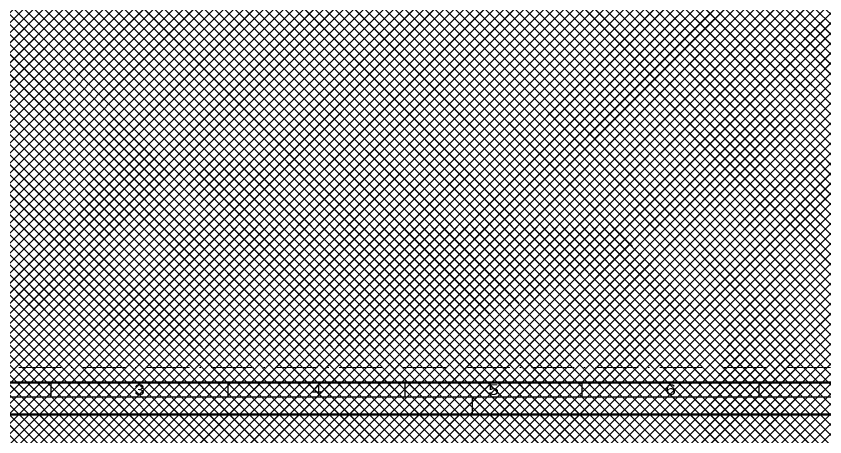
# Model space of a CAD drawing. Header units: millimetres. Extents: x -1229 to 0, y -242 to 851.
# Drawn here: x -1103.8 to -875.5, y -6.3 to 112.4 of the extents above; entities that cross this region are included whole.
import ezdxf
from ezdxf.enums import TextEntityAlignment as Align

# ---------------------------------------------------------------- set-up
doc = ezdxf.new("R2010")
doc.units = ezdxf.units.MM
doc.linetypes.add('ACAD_ISO10W100', pattern=[18, 12, -3, 0, -3])
for name, color, linetype, lineweight in [('S05_EPDM_Contorno', 31, 'Continuous', 50), ('S06_EPDM_Tratteggio', 43, 'Continuous', 25), ('S26_Blocchi', 7, 'Continuous', 25)]:
    doc.layers.add(name, color=color, linetype=linetype, lineweight=lineweight)
doc.layers.add('S22_Punto di inserimento', color=91, linetype='Continuous', lineweight=50, plot=False)
doc.styles.get("Standard").update_dxf_attribs({"font": 'arial.ttf'})

# ---------------------------------------------------------------- blocks, each defined once
blk = doc.blocks.new('278158_s')
at = {"layer": 'S06_EPDM_Tratteggio'}
h = blk.add_hatch(dxfattribs=at)
h.set_pattern_fill('NETZ', color=256, scale=2, angle=45)
h.set_pattern_definition([(45, (0, 0), (-1.414214, 1.414214), []), (135, (0, 0), (-1.414214, -1.414214), [])])
h.paths.add_polyline_path([(0.56, -0.59, -1.26302), (-0.76, -0.45), (-18, -0.45), (-18, 6.3), (-18.2, 6.3), (-18.2, 0.05, 0.414214), (-17.7, -0.45, 40.945676), (1.43, -0.25, -0.390637), (-9.16, 3.19), (-10.47, 15.7), (-18, 15.7), (-18, 15.61), (-16.26, 17.78, 0.781286), (-17.2, 21.55, 0.035167), (-10.14, 19.22, -0.318587), (-10.34, 19.51), (-10.82, 18.95), (-10.65, 17.34, -0.024419), (-8.22, 17.08, -0.547473), (-5.92, 18.49), (-6.68, 18.86, -5.501151), (0.42, -0.22, -1.042319)])
h.paths.add_polyline_path([(-11.9, 10.1, 4.737525), (-12.94, 14.72, 3.441702), (-16.2, 13.63, 4.106334), (-15.7, 9.55, 3.842748)], flags=17)
h.paths.add_polyline_path([(-15.7, 7.55), (-11.5, 2.05, -1), (-11.5, 1.05), (-15.7, 6.55, -1)], flags=17)
blk = doc.blocks.new('*U51')
at = {"layer": 'S22_Punto di inserimento', "color": 8, "linetype": 'ACAD_ISO10W100', "lineweight": 0}
blk.add_line((-1175.51, 13.24), (-534.45, 13.24), dxfattribs=at)
at = {"layer": 'S26_Blocchi', "lineweight": 50}
for p, q in [((-9, 9), (-1179.75, 9)), ((-1189, 0), (0, 0))]:
    blk.add_line(p, q, dxfattribs=at)
at = {"layer": 'S26_Blocchi', "color": 2, "lineweight": 25}
for p, q in [((-1094, 5), (-1094, 9)), ((-1044, 5), (-1044, 9)), ((-994, 5), (-994, 9)), ((-944, 5), (-944, 9)), ((-894, 5), (-894, 9)), ((-1184, 5), (-5, 5)), ((-975, 0), (-975, 5))]:
    blk.add_line(p, q, dxfattribs=at)
at = {"color": 2, "width": 1.2814}
for s, p in [('3', (-1069, 7)), ('4', (-1019, 7)), ('5', (-969, 7)), ('6', (-919, 7))]:
    blk.add_text(s, height=3, dxfattribs=at).set_placement(p, align=Align.MIDDLE)

msp = doc.modelspace()

# ---------------------------------------------------------------- block references
at = {"layer": 'S05_EPDM_Contorno'}
for p in [(-1026.81, 410.11), (-1026.81, 280.12), (-1026.61, 150.14)]:
    msp.add_blockref('278158_s', p, dxfattribs=at)
at = {"layer": 'S05_EPDM_Contorno', "xscale": -1}
for p in [(-724.21, 410.11), (-724.21, 280.12), (-724.01, 150.14)]:
    msp.add_blockref('278158_s', p, dxfattribs=at)
at = {"layer": 'S26_Blocchi'}
msp.add_blockref('*U51', (0, 0), dxfattribs=at)

doc.saveas('drawing.dxf')
